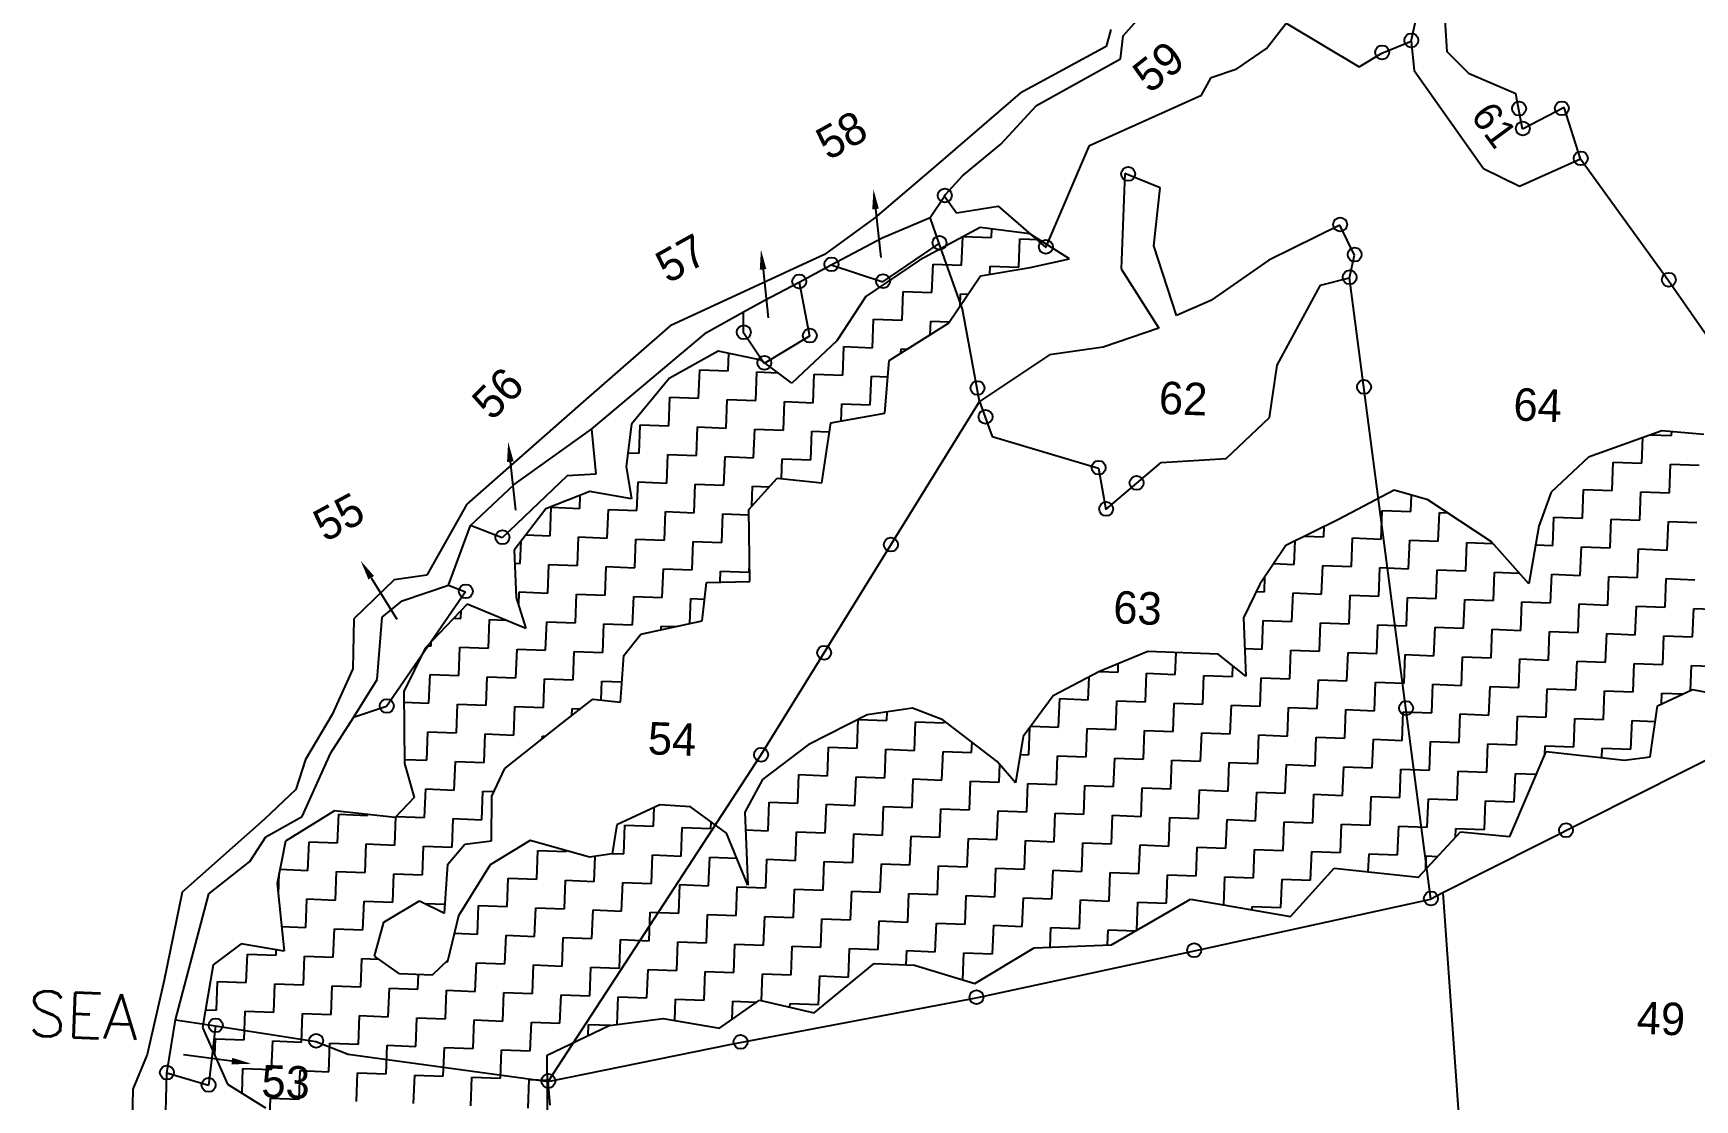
# Model space of a CAD drawing. Header units: metres. Extents: x 291402 to 294232, y 1987181 to 1990003.
# Drawn here: x 291402 to 292315, y 1987657 to 1988244 of the extents above; entities that cross this region are included whole.
import ezdxf

# ---------------------------------------------------------------- set-up
doc = ezdxf.new("R2010")
doc.units = ezdxf.units.M
for name, color, linetype in [('POLY_HATCH', 12, 'Continuous'), ('POLY_PARCEL', 6, 'Continuous'), ('POLY_ROAD', 30, 'Continuous'), ('SYM_STONE', 1, 'Continuous'), ('TEXT_MAPOUT', 7, 'Continuous'), ('TEXT_PARCEL', 7, 'Continuous'), ('V_BOUND_LINE', 7, 'Continuous')]:
    doc.layers.add(name, color=color, linetype=linetype)
doc.styles.get("Standard").update_dxf_attribs({"font": 'simplex.shx'})
doc.styles.add('TEXT_MAP', font='')
doc.styles.get('TEXT_MAP').set_extended_font_data('Kruti Dev 050')

msp = doc.modelspace()

# ---------------------------------------------------------------- linework, layer by layer
for p, q in [((291865, 1988147.22), (291867.89, 1988120.56)), ((291803.13, 1988114.01), (291806.02, 1988087.35)), ((291664.15, 1988008.23), (291667.04, 1987981.57)), ((291587.67, 1987944.39), (291601.8, 1987921.6)), ((291511.04, 1987678.44), (291484.45, 1987681.92))]:
    msp.add_line(p, q)
for points in [[(291863.19, 1988147.02), (291863.82, 1988158.08), (291866.81, 1988147.41)], [(291801.32, 1988113.81), (291801.96, 1988124.87), (291804.94, 1988114.21)], [(291662.34, 1988008.03), (291662.98, 1988019.09), (291665.96, 1988008.42)], [(291586.12, 1987943.43), (291581.91, 1987953.67), (291589.21, 1987945.35)], [(291511.27, 1987680.25), (291521.87, 1987677.03), (291510.8, 1987676.64)]]:
    msp.add_solid(points)
at = {"layer": 'POLY_HATCH'}
for p, q in [((291922.54, 1988137.09), (291889.1, 1988118.99)), ((291949.9, 1988133.62), (291922.54, 1988137.09)), ((291971.61, 1988119.86), (291949.9, 1988133.62)), ((291889.1, 1988118.99), (291859.64, 1988099.11)), ((291950, 1988115.04), (291971.61, 1988119.86)), ((291905.16, 1988084.44), (291922.73, 1988110.43)), ((291922.73, 1988110.43), (291950, 1988115.04)), ((291859.64, 1988099.11), (291843.74, 1988074.67)), ((291872.44, 1988063.88), (291905.16, 1988084.44)), ((291843.74, 1988074.67), (291819, 1988051.38)), ((291778.44, 1988069.09), (291751.58, 1988053.96)), ((291802.1, 1988064.15), (291778.44, 1988069.09)), ((291819, 1988051.38), (291802.1, 1988064.15)), ((291870.11, 1988034.88), (291872.44, 1988063.88)), ((291751.58, 1988053.96), (291730.81, 1988028.91)), ((291730.81, 1988028.91), (291727.9, 1988005.59)), ((291835.5, 1987996.62), (291840.4, 1988029.55)), ((291840.4, 1988029.55), (291870.11, 1988034.88)), ((292297.38, 1988025.23), (292256.98, 1988010.74)), ((292320.52, 1988023.2), (292297.38, 1988025.23)), ((292256.98, 1988010.74), (292236.46, 1987991.48)), ((291727.9, 1988005.59), (291730.85, 1987987.7)), ((291795.32, 1987982), (291810.93, 1987999.17)), ((291810.93, 1987999.17), (291835.5, 1987996.62)), ((291707.96, 1987991.81), (291683.75, 1987982.23)), ((291730.85, 1987987.7), (291707.96, 1987991.81)), ((292150.23, 1987992.49), (292119.52, 1987976.48)), ((292168.66, 1987987.2), (292150.23, 1987992.49)), ((292236.46, 1987991.48), (292229.73, 1987972.83)), ((291683.75, 1987982.23), (291666.3, 1987959.47)), ((291795.82, 1987942.39), (291795.32, 1987982)), ((292203.6, 1987964.09), (292168.66, 1987987.2)), ((292119.52, 1987976.48), (292090.59, 1987962.12)), ((292229.73, 1987972.83), (292224.21, 1987940.96)), ((292090.59, 1987962.12), (292076.31, 1987940.9)), ((292224.21, 1987940.96), (292203.6, 1987964.09)), ((291666.3, 1987959.47), (291667.33, 1987933.58)), ((291769.7, 1987920.58), (291771.94, 1987941.69)), ((291771.94, 1987941.69), (291795.82, 1987942.39)), ((292076.31, 1987940.9), (292067.28, 1987922.35)), ((291640.5, 1987929.76), (291617.34, 1987905.6)), ((291672.73, 1987916.4), (291640.5, 1987929.76)), ((291667.33, 1987933.58), (291672.73, 1987916.4)), ((291735.88, 1987913.28), (291769.7, 1987920.58)), ((292067.28, 1987922.35), (292068.63, 1987890.22)), ((291726.55, 1987901.61), (291735.88, 1987913.28)), ((291617.34, 1987905.6), (291605.51, 1987881.81)), ((291724.7, 1987875.9), (291726.55, 1987901.61)), ((292014.69, 1987903.74), (291988.19, 1987892.73)), ((292053.33, 1987902.26), (292014.69, 1987903.74)), ((292068.63, 1987890.22), (292053.33, 1987902.26)), ((291988.19, 1987892.73), (291962.74, 1987879.38)), ((291605.51, 1987881.81), (291606.01, 1987842.21)), ((292294.9, 1987873.97), (292314.24, 1987882.93)), ((292314.24, 1987882.93), (292354.77, 1987874.91)), ((291692.15, 1987863.98), (291709.58, 1987877.63)), ((291709.58, 1987877.63), (291724.7, 1987875.9)), ((291885.38, 1987872.61), (291860.3, 1987868.99)), ((291902.04, 1987866.24), (291885.38, 1987872.61)), ((291962.74, 1987879.38), (291946.12, 1987857.11)), ((292290.99, 1987845.84), (292294.9, 1987873.97)), ((291661.11, 1987839.39), (291692.15, 1987863.98)), ((291860.3, 1987868.99), (291827.85, 1987852.47)), ((291931.83, 1987843.33), (291902.04, 1987866.24)), ((291827.85, 1987852.47), (291802.76, 1987833.39)), ((291946.12, 1987857.11), (291941.99, 1987831.49)), ((291941.99, 1987831.49), (291931.83, 1987843.33)), ((292213.71, 1987801.94), (292233.7, 1987848.85)), ((292233.7, 1987848.85), (292276.77, 1987843.97)), ((292276.77, 1987843.97), (292290.99, 1987845.84)), ((291606.01, 1987842.21), (291611.36, 1987823.42)), ((291653.93, 1987824.2), (291661.11, 1987839.39)), ((291802.76, 1987833.39), (291793.18, 1987815.42)), ((291567.42, 1987816.21), (291540.5, 1987799.47)), ((291600.83, 1987812.51), (291567.42, 1987816.21)), ((291611.36, 1987823.42), (291600.83, 1987812.51)), ((291653.85, 1987799.57), (291653.93, 1987824.2)), ((291746.33, 1987819.51), (291722.69, 1987808.39)), ((291763.2, 1987818.29), (291746.33, 1987819.51)), ((291782.99, 1987803.78), (291763.2, 1987818.29)), ((291722.69, 1987808.39), (291720.07, 1987792.45)), ((291793.18, 1987815.42), (291794.8, 1987775.26)), ((291540.5, 1987799.47), (291535.97, 1987776.21)), ((291629.85, 1987786.74), (291639.16, 1987797.84)), ((291639.16, 1987797.84), (291653.85, 1987799.57)), ((291675.07, 1987799.9), (291653.06, 1987786.42)), ((291707.68, 1987790.63), (291675.07, 1987799.9)), ((291794.8, 1987775.26), (291782.99, 1987803.78)), ((292163.53, 1987779.63), (292186.72, 1987804.6)), ((292186.72, 1987804.6), (292213.71, 1987801.94)), ((291720.07, 1987792.45), (291707.68, 1987790.63)), ((291627.96, 1987759.89), (291629.85, 1987786.74)), ((291653.06, 1987786.42), (291635.65, 1987758.45)), ((292093.17, 1987758.09), (292117.23, 1987784.64)), ((292117.23, 1987784.64), (292163.53, 1987779.63)), ((291535.97, 1987776.21), (291539.8, 1987738.9)), ((291594.52, 1987754.87), (291614.18, 1987766.72)), ((291614.18, 1987766.72), (291627.96, 1987759.89)), ((291994.74, 1987742.47), (292038.15, 1987767.47)), ((292038.15, 1987767.47), (292093.17, 1987758.09)), ((291589.51, 1987736.16), (291594.52, 1987754.87)), ((291635.65, 1987758.45), (291629.84, 1987734.04)), ((291516.1, 1987743.04), (291500.7, 1987731.51)), ((291539.8, 1987738.9), (291516.1, 1987743.04)), ((291603.18, 1987726.47), (291589.51, 1987736.16)), ((291629.84, 1987734.04), (291621.21, 1987725.78)), ((291919.53, 1987721.11), (291952.23, 1987740.87)), ((291952.23, 1987740.87), (291994.74, 1987742.47)), ((291500.7, 1987731.51), (291494.93, 1987696.99)), ((291621.21, 1987725.78), (291603.18, 1987726.47)), ((291831.19, 1987705.11), (291864.17, 1987732.12)), ((291864.17, 1987732.12), (291886.37, 1987731.27)), ((291886.37, 1987731.27), (291919.53, 1987721.11)), ((291779.12, 1987696.6), (291801.13, 1987711.92)), ((291801.13, 1987711.92), (291831.19, 1987705.11)), ((291684.35, 1987681.65), (291718.54, 1987698.12)), ((291718.54, 1987698.12), (291748.19, 1987701.83)), ((291748.19, 1987701.83), (291779.12, 1987696.6)), ((291494.93, 1987696.99), (291508.69, 1987665.76)), ((291684.82, 1987641.24), (291684.35, 1987681.65)), ((291508.69, 1987665.76), (291529.62, 1987652.84))]:
    msp.add_line(p, q, dxfattribs=at)
at = {"layer": 'POLY_HATCH', "linetype": 'Continuous'}
for p, q in [((291928.68, 1988131.47), (291928.86, 1988136.29)), ((291912.34, 1988116.33), (291912.93, 1988131.89)), ((291913.24, 1988132.06), (291928.68, 1988131.47)), ((291943.81, 1988115.13), (291944.41, 1988130.86)), ((291944.41, 1988130.86), (291954.89, 1988130.46)), ((291896, 1988101.2), (291896.6, 1988116.94)), ((291896.6, 1988116.94), (291912.34, 1988116.33)), ((291927.9, 1988111.3), (291928.07, 1988115.73)), ((291928.07, 1988115.73), (291943.81, 1988115.13)), ((291879.66, 1988086.07), (291880.26, 1988101.8)), ((291880.26, 1988101.8), (291896, 1988101.2)), ((291911.47, 1988093.77), (291911.73, 1988100.6)), ((291911.73, 1988100.6), (291915.98, 1988100.43)), ((291863.32, 1988070.93), (291863.92, 1988086.67)), ((291863.92, 1988086.67), (291879.66, 1988086.07)), ((291895.11, 1988078.12), (291895.39, 1988085.46)), ((291895.39, 1988085.46), (291905.59, 1988085.07)), ((291784.03, 1988058.21), (291784.4, 1988067.85)), ((291846.98, 1988055.8), (291847.58, 1988071.54)), ((291847.58, 1988071.54), (291863.32, 1988070.93)), ((291878.96, 1988067.98), (291879.05, 1988070.33)), ((291879.05, 1988070.33), (291882.5, 1988070.2)), ((291767.69, 1988043.08), (291768.29, 1988058.81)), ((291768.29, 1988058.81), (291784.03, 1988058.21)), ((291799.16, 1988041.87), (291799.77, 1988057.61)), ((291799.77, 1988057.61), (291811.34, 1988057.16)), ((291830.64, 1988040.67), (291831.24, 1988056.4)), ((291831.24, 1988056.4), (291846.98, 1988055.8)), ((291862.11, 1988039.46), (291862.71, 1988055.2)), ((291862.71, 1988055.2), (291871.71, 1988054.85)), ((291751.35, 1988027.94), (291751.95, 1988043.68)), ((291751.95, 1988043.68), (291767.69, 1988043.08)), ((291782.82, 1988026.74), (291783.43, 1988042.47)), ((291783.43, 1988042.47), (291799.16, 1988041.87)), ((291814.3, 1988025.53), (291814.9, 1988041.27)), ((291814.9, 1988041.27), (291830.64, 1988040.67)), ((291846.01, 1988030.56), (291846.37, 1988040.06)), ((291846.37, 1988040.06), (291862.11, 1988039.46)), ((291735.01, 1988012.81), (291735.61, 1988028.55)), ((291735.61, 1988028.55), (291751.35, 1988027.94)), ((291766.48, 1988011.6), (291767.09, 1988027.34)), ((291767.09, 1988027.34), (291782.82, 1988026.74)), ((291797.96, 1988010.4), (291798.56, 1988026.13)), ((291798.56, 1988026.13), (291814.3, 1988025.53)), ((291829.43, 1988009.19), (291830.03, 1988024.93)), ((291830.03, 1988024.93), (291839.65, 1988024.56)), ((292286.4, 1988007.44), (292286.94, 1988021.49)), ((292291.19, 1988023.01), (292302.74, 1988022.57)), ((292302.74, 1988022.57), (292302.83, 1988024.75)), ((291728.83, 1988013.05), (291735.01, 1988012.81)), ((291750.14, 1987996.47), (291750.75, 1988012.21)), ((291750.75, 1988012.21), (291766.48, 1988011.6)), ((291781.62, 1987995.26), (291782.22, 1988011)), ((291782.22, 1988011), (291797.96, 1988010.4)), ((291813.28, 1987998.93), (291813.69, 1988009.79)), ((291813.69, 1988009.79), (291829.43, 1988009.19)), ((292254.75, 1988008.65), (292254.93, 1988008.64)), ((292254.93, 1988008.64), (292254.94, 1988008.82)), ((292270.06, 1987992.3), (292270.67, 1988008.04)), ((292270.67, 1988008.04), (292286.4, 1988007.44)), ((292301.54, 1987991.1), (292302.14, 1988006.83)), ((292302.14, 1988006.83), (292317.88, 1988006.23)), ((291702.33, 1987982.54), (291702.6, 1987989.69)), ((291733.8, 1987981.34), (291734.41, 1987997.07)), ((291734.41, 1987997.07), (291750.14, 1987996.47)), ((291765.28, 1987980.13), (291765.88, 1987995.87)), ((291765.88, 1987995.87), (291781.62, 1987995.26)), ((291796.94, 1987983.78), (291797.35, 1987994.66)), ((291797.35, 1987994.66), (291806.51, 1987994.31)), ((292159.3, 1987980.79), (292159.65, 1987989.79)), ((292253.72, 1987977.17), (292254.33, 1987992.9)), ((292254.33, 1987992.9), (292270.06, 1987992.3)), ((292285.2, 1987975.96), (292285.8, 1987991.7)), ((292285.8, 1987991.7), (292301.54, 1987991.1)), ((291685.99, 1987967.41), (291686.59, 1987983.15)), ((291686.59, 1987983.15), (291702.33, 1987982.54)), ((291717.46, 1987966.2), (291718.07, 1987981.94)), ((291718.07, 1987981.94), (291733.8, 1987981.34)), ((291748.94, 1987965), (291749.54, 1987980.73)), ((291749.54, 1987980.73), (291765.28, 1987980.13)), ((292142.96, 1987965.65), (292143.57, 1987981.39)), ((292143.57, 1987981.39), (292159.3, 1987980.79)), ((291780.41, 1987963.79), (291781.01, 1987979.53)), ((291781.01, 1987979.53), (291795.35, 1987978.98)), ((292111.49, 1987966.86), (292111.71, 1987972.61)), ((292174.44, 1987964.45), (292175.04, 1987980.18)), ((292175.04, 1987980.18), (292179.53, 1987980.01)), ((292237.38, 1987962.03), (292237.99, 1987977.77)), ((292237.99, 1987977.77), (292253.72, 1987977.17)), ((292268.86, 1987960.83), (292269.46, 1987976.56)), ((292269.46, 1987976.56), (292285.2, 1987975.96)), ((292300.33, 1987959.62), (292300.93, 1987975.36)), ((292300.93, 1987975.36), (292316.67, 1987974.76)), ((291669.65, 1987952.28), (291670.12, 1987964.45)), ((291672.77, 1987967.92), (291685.99, 1987967.41)), ((291701.12, 1987951.07), (291701.73, 1987966.81)), ((291701.73, 1987966.81), (291717.46, 1987966.2)), ((291732.6, 1987949.86), (291733.2, 1987965.6)), ((291733.2, 1987965.6), (291748.94, 1987965)), ((291764.07, 1987948.66), (291764.67, 1987964.39)), ((291764.67, 1987964.39), (291780.41, 1987963.79)), ((292095.15, 1987951.73), (292095.64, 1987964.63)), ((292100.95, 1987967.26), (292111.49, 1987966.86)), ((292126.62, 1987950.52), (292127.23, 1987966.26)), ((292127.23, 1987966.26), (292142.96, 1987965.65)), ((292158.1, 1987949.31), (292158.7, 1987965.05)), ((292158.7, 1987965.05), (292174.44, 1987964.45)), ((292189.57, 1987948.11), (292190.17, 1987963.84)), ((292190.17, 1987963.84), (292204.3, 1987963.3)), ((292227.92, 1987962.4), (292237.38, 1987962.03)), ((292252.52, 1987945.69), (292253.12, 1987961.43)), ((292253.12, 1987961.43), (292268.86, 1987960.83)), ((292283.99, 1987944.49), (292284.59, 1987960.22)), ((292284.59, 1987960.22), (292300.33, 1987959.62)), ((291666.58, 1987952.39), (291669.65, 1987952.28)), ((291684.78, 1987935.94), (291685.39, 1987951.67)), ((291685.39, 1987951.67), (291701.12, 1987951.07)), ((291716.26, 1987934.73), (291716.86, 1987950.47)), ((291716.86, 1987950.47), (291732.6, 1987949.86)), ((291747.73, 1987933.52), (291748.33, 1987949.26)), ((291748.33, 1987949.26), (291764.07, 1987948.66)), ((291779.57, 1987941.91), (291779.81, 1987948.05)), ((291779.81, 1987948.05), (291795.54, 1987947.45)), ((291795.54, 1987947.45), (291795.7, 1987951.57)), ((292078.81, 1987936.59), (292079.13, 1987945.1)), ((292083.88, 1987952.16), (292095.15, 1987951.73)), ((292110.28, 1987935.39), (292110.89, 1987951.12)), ((292110.89, 1987951.12), (292126.62, 1987950.52)), ((292141.76, 1987934.18), (292142.36, 1987949.92)), ((292142.36, 1987949.92), (292158.1, 1987949.31)), ((292173.23, 1987932.97), (292173.83, 1987948.71)), ((292173.83, 1987948.71), (292189.57, 1987948.11)), ((292204.7, 1987931.77), (292205.31, 1987947.5)), ((292205.31, 1987947.5), (292218.84, 1987946.98)), ((292236.18, 1987930.56), (292236.78, 1987946.3)), ((292236.78, 1987946.3), (292252.52, 1987945.69)), ((292267.65, 1987929.35), (292268.25, 1987945.09)), ((292268.25, 1987945.09), (292283.99, 1987944.49)), ((292299.12, 1987928.15), (292299.73, 1987943.88)), ((292299.73, 1987943.88), (292315.46, 1987943.28)), ((291668.76, 1987929.03), (291669.05, 1987936.54)), ((291669.05, 1987936.54), (291684.78, 1987935.94)), ((291699.92, 1987919.6), (291700.52, 1987935.33)), ((291700.52, 1987935.33), (291716.26, 1987934.73)), ((292074.3, 1987936.77), (292078.81, 1987936.59)), ((292093.94, 1987920.25), (292094.54, 1987935.99)), ((292094.54, 1987935.99), (292110.28, 1987935.39)), ((292125.42, 1987919.05), (292126.02, 1987934.78)), ((292126.02, 1987934.78), (292141.76, 1987934.18)), ((291636.97, 1987922.01), (291637.13, 1987926.25)), ((291731.39, 1987918.39), (291731.99, 1987934.13)), ((291731.99, 1987934.13), (291747.73, 1987933.52)), ((291762.94, 1987919.12), (291763.47, 1987932.92)), ((291763.47, 1987932.92), (291770.98, 1987932.63)), ((292156.89, 1987917.84), (292157.49, 1987933.58)), ((292157.49, 1987933.58), (292173.23, 1987932.97)), ((292188.36, 1987916.63), (292188.97, 1987932.37)), ((292188.97, 1987932.37), (292204.7, 1987931.77)), ((292219.84, 1987915.43), (292220.44, 1987931.16)), ((292220.44, 1987931.16), (292236.18, 1987930.56)), ((292251.31, 1987914.22), (292251.91, 1987929.96)), ((292251.91, 1987929.96), (292267.65, 1987929.35)), ((292282.78, 1987913.01), (292283.39, 1987928.75)), ((292283.39, 1987928.75), (292299.12, 1987928.15)), ((292314.26, 1987911.81), (292314.86, 1987927.54)), ((292314.86, 1987927.54), (292330.6, 1987926.94)), ((291633.21, 1987922.15), (291636.97, 1987922.01)), ((291652.1, 1987905.67), (291652.71, 1987921.41)), ((291652.71, 1987921.41), (291661.47, 1987921.07)), ((291683.58, 1987904.46), (291684.18, 1987920.2)), ((291684.18, 1987920.2), (291699.92, 1987919.6)), ((291715.05, 1987903.26), (291715.65, 1987918.99)), ((291715.65, 1987918.99), (291731.39, 1987918.39)), ((291747.05, 1987915.69), (291747.13, 1987917.79)), ((291747.13, 1987917.79), (291755.31, 1987917.47)), ((292077.6, 1987905.12), (292078.2, 1987920.86)), ((292078.2, 1987920.86), (292093.94, 1987920.25)), ((292109.08, 1987903.91), (292109.68, 1987919.65)), ((292109.68, 1987919.65), (292125.42, 1987919.05)), ((292140.55, 1987902.71), (292141.15, 1987918.44)), ((292141.15, 1987918.44), (292156.89, 1987917.84)), ((292172.02, 1987901.5), (292172.63, 1987917.24)), ((292172.63, 1987917.24), (292188.36, 1987916.63)), ((291620.63, 1987906.87), (291620.72, 1987909.12)), ((292203.5, 1987900.29), (292204.1, 1987916.03)), ((292204.1, 1987916.03), (292219.84, 1987915.43)), ((292234.97, 1987899.09), (292235.57, 1987914.82)), ((292235.57, 1987914.82), (292251.31, 1987914.22)), ((292266.44, 1987897.88), (292267.05, 1987913.62)), ((292267.05, 1987913.62), (292282.78, 1987913.01)), ((292297.92, 1987896.67), (292298.52, 1987912.41)), ((292298.52, 1987912.41), (292314.26, 1987911.81)), ((291618.63, 1987906.95), (291620.63, 1987906.87)), ((291635.76, 1987890.53), (291636.37, 1987906.27)), ((291636.37, 1987906.27), (291652.1, 1987905.67)), ((291667.24, 1987889.33), (291667.84, 1987905.07)), ((291667.84, 1987905.07), (291683.58, 1987904.46)), ((291698.71, 1987888.12), (291699.31, 1987903.86)), ((291699.31, 1987903.86), (291715.05, 1987903.26)), ((292029.79, 1987891.19), (292030.25, 1987903.14)), ((292067.99, 1987905.49), (292077.6, 1987905.12)), ((292092.74, 1987888.78), (292093.34, 1987904.52)), ((292093.34, 1987904.52), (292109.08, 1987903.91)), ((292124.21, 1987887.57), (292124.81, 1987903.31)), ((292124.81, 1987903.31), (292140.55, 1987902.71)), ((292155.68, 1987886.37), (292156.29, 1987902.1)), ((292156.29, 1987902.1), (292172.02, 1987901.5)), ((292187.16, 1987885.16), (292187.76, 1987900.9)), ((292187.76, 1987900.9), (292203.5, 1987900.29)), ((292218.63, 1987883.95), (292219.23, 1987899.69)), ((292219.23, 1987899.69), (292234.97, 1987899.09)), ((292250.1, 1987882.75), (292250.71, 1987898.48)), ((292250.71, 1987898.48), (292266.44, 1987897.88)), ((291619.42, 1987875.4), (291620.03, 1987891.14)), ((291620.03, 1987891.14), (291635.76, 1987890.53)), ((291650.9, 1987874.19), (291651.5, 1987889.93)), ((291651.5, 1987889.93), (291667.24, 1987889.33)), ((291981.97, 1987877.26), (291982.45, 1987889.72)), ((291988.32, 1987892.78), (291998.31, 1987892.4)), ((291998.31, 1987892.4), (291998.49, 1987897.01)), ((292013.45, 1987876.06), (292014.05, 1987891.79)), ((292014.05, 1987891.79), (292029.79, 1987891.19)), ((292044.92, 1987874.85), (292045.52, 1987890.59)), ((292045.52, 1987890.59), (292061.26, 1987889.99)), ((292061.26, 1987889.99), (292061.49, 1987895.84)), ((292076.4, 1987873.65), (292077, 1987889.38)), ((292077, 1987889.38), (292092.74, 1987888.78)), ((292281.58, 1987881.54), (292282.18, 1987897.28)), ((292282.18, 1987897.28), (292297.92, 1987896.67)), ((292313.13, 1987882.41), (292313.65, 1987896.07)), ((292313.65, 1987896.07), (292329.39, 1987895.47)), ((291682.37, 1987872.99), (291682.97, 1987888.73)), ((291682.97, 1987888.73), (291698.71, 1987888.12)), ((291714.05, 1987877.12), (291714.45, 1987887.52)), ((291714.45, 1987887.52), (291725.51, 1987887.09)), ((292107.87, 1987872.44), (292108.47, 1987888.18)), ((292108.47, 1987888.18), (292124.21, 1987887.57)), ((292139.34, 1987871.23), (292139.95, 1987886.97)), ((292139.95, 1987886.97), (292155.68, 1987886.37)), ((292170.82, 1987870.03), (292171.42, 1987885.76)), ((292171.42, 1987885.76), (292187.16, 1987885.16)), ((292202.29, 1987868.82), (292202.89, 1987884.56)), ((292202.89, 1987884.56), (292218.63, 1987883.95)), ((292233.76, 1987867.61), (292234.37, 1987883.35)), ((292234.37, 1987883.35), (292250.1, 1987882.75)), ((292265.24, 1987866.41), (292265.84, 1987882.14)), ((292265.84, 1987882.14), (292281.58, 1987881.54)), ((292297.09, 1987874.99), (292297.31, 1987880.94)), ((292297.31, 1987880.94), (292308.98, 1987880.49)), ((291605.59, 1987875.93), (291619.42, 1987875.4)), ((291634.56, 1987859.06), (291635.16, 1987874.8)), ((291635.16, 1987874.8), (291650.9, 1987874.19)), ((291666.03, 1987857.85), (291666.63, 1987873.59)), ((291666.63, 1987873.59), (291682.37, 1987872.99)), ((291697.96, 1987868.53), (291698.11, 1987872.39)), ((291698.11, 1987872.39), (291702.66, 1987872.21)), ((291965.63, 1987862.13), (291966.24, 1987877.87)), ((291966.24, 1987877.87), (291981.97, 1987877.26)), ((291997.11, 1987860.92), (291997.71, 1987876.66)), ((291997.71, 1987876.66), (292013.45, 1987876.06)), ((292028.58, 1987859.72), (292029.18, 1987875.45)), ((292029.18, 1987875.45), (292044.92, 1987874.85)), ((292060.06, 1987858.51), (292060.66, 1987874.25)), ((292060.66, 1987874.25), (292076.4, 1987873.65)), ((292091.53, 1987857.31), (292092.13, 1987873.04)), ((292092.13, 1987873.04), (292107.87, 1987872.44)), ((292123, 1987856.1), (292123.61, 1987871.84)), ((292123.61, 1987871.84), (292139.34, 1987871.23)), ((292154.48, 1987854.89), (292155.08, 1987870.63)), ((292155.08, 1987870.63), (292170.82, 1987870.03)), ((291854.87, 1987850.62), (291855.48, 1987866.35)), ((291855.48, 1987866.35), (291871.21, 1987865.75)), ((291871.21, 1987865.75), (291871.4, 1987870.59)), ((291886.35, 1987849.41), (291886.95, 1987865.15)), ((291886.95, 1987865.15), (291902.69, 1987864.54)), ((291902.69, 1987864.54), (291902.73, 1987865.71)), ((291949.29, 1987847), (291949.87, 1987862.14)), ((291950.31, 1987862.72), (291965.63, 1987862.13)), ((291980.77, 1987845.79), (291981.37, 1987861.53)), ((291981.37, 1987861.53), (291997.11, 1987860.92)), ((292185.95, 1987853.69), (292186.55, 1987869.42)), ((292186.55, 1987869.42), (292202.29, 1987868.82)), ((292217.42, 1987852.48), (292218.03, 1987868.22)), ((292218.03, 1987868.22), (292233.76, 1987867.61)), ((292248.9, 1987851.27), (292249.5, 1987867.01)), ((292249.5, 1987867.01), (292265.24, 1987866.41)), ((292280.37, 1987850.07), (292280.97, 1987865.8)), ((292280.97, 1987865.8), (292293.7, 1987865.32)), ((291618.22, 1987843.93), (291618.82, 1987859.66)), ((291618.82, 1987859.66), (291634.56, 1987859.06)), ((291649.69, 1987842.72), (291650.29, 1987858.46)), ((291650.29, 1987858.46), (291666.03, 1987857.85)), ((291681.71, 1987855.71), (291681.77, 1987857.25)), ((291681.77, 1987857.25), (291683.57, 1987857.18)), ((291917.82, 1987848.2), (291918.04, 1987853.94)), ((292012.24, 1987844.58), (292012.84, 1987860.32)), ((292012.84, 1987860.32), (292028.58, 1987859.72)), ((292043.72, 1987843.38), (292044.32, 1987859.11)), ((292044.32, 1987859.11), (292060.06, 1987858.51)), ((292075.19, 1987842.17), (292075.79, 1987857.91)), ((292075.79, 1987857.91), (292091.53, 1987857.31)), ((292106.66, 1987840.97), (292107.27, 1987856.7)), ((292107.27, 1987856.7), (292123, 1987856.1)), ((292138.14, 1987839.76), (292138.74, 1987855.5)), ((292138.74, 1987855.5), (292154.48, 1987854.89)), ((292169.61, 1987838.55), (292170.21, 1987854.29)), ((292170.21, 1987854.29), (292185.95, 1987853.69)), ((292201.08, 1987837.35), (292201.69, 1987853.08)), ((292201.69, 1987853.08), (292217.42, 1987852.48)), ((291605.99, 1987844.4), (291618.22, 1987843.93)), ((291633.35, 1987827.59), (291633.95, 1987843.32)), ((291633.95, 1987843.32), (291649.69, 1987842.72)), ((291838.53, 1987835.48), (291839.14, 1987851.22)), ((291839.14, 1987851.22), (291854.87, 1987850.62)), ((291870.01, 1987834.28), (291870.61, 1987850.01)), ((291870.61, 1987850.01), (291886.35, 1987849.41)), ((291901.48, 1987833.07), (291902.08, 1987848.81)), ((291902.08, 1987848.81), (291917.82, 1987848.2)), ((291944.52, 1987847.18), (291949.29, 1987847)), ((291964.43, 1987830.66), (291965.03, 1987846.39)), ((291965.03, 1987846.39), (291980.77, 1987845.79)), ((291995.9, 1987829.45), (291996.5, 1987845.19)), ((291996.5, 1987845.19), (292012.24, 1987844.58)), ((292027.38, 1987828.24), (292027.98, 1987843.98)), ((292027.98, 1987843.98), (292043.72, 1987843.38)), ((292232.98, 1987847.16), (292233.16, 1987851.88)), ((292233.16, 1987851.88), (292248.9, 1987851.27)), ((292264.43, 1987845.36), (292264.63, 1987850.67)), ((292264.63, 1987850.67), (292280.37, 1987850.07)), ((291822.19, 1987820.35), (291822.8, 1987836.09)), ((291822.8, 1987836.09), (291838.53, 1987835.48)), ((291853.67, 1987819.14), (291854.27, 1987834.88)), ((291854.27, 1987834.88), (291870.01, 1987834.28)), ((291932.95, 1987831.86), (291933.33, 1987841.59)), ((292058.85, 1987827.04), (292059.45, 1987842.77)), ((292059.45, 1987842.77), (292075.19, 1987842.17)), ((292090.32, 1987825.83), (292090.93, 1987841.57)), ((292090.93, 1987841.57), (292106.66, 1987840.97)), ((292121.8, 1987824.62), (292122.4, 1987840.36)), ((292122.4, 1987840.36), (292138.14, 1987839.76)), ((292153.27, 1987823.42), (292153.87, 1987839.16)), ((292153.87, 1987839.16), (292169.61, 1987838.55)), ((292184.74, 1987822.21), (292185.35, 1987837.95)), ((292185.35, 1987837.95), (292201.08, 1987837.35)), ((292216.22, 1987821.01), (292216.82, 1987836.74)), ((292216.82, 1987836.74), (292228.35, 1987836.3)), ((291617.01, 1987812.45), (291617.61, 1987828.19)), ((291617.61, 1987828.19), (291633.35, 1987827.59)), ((291648.48, 1987811.25), (291649.09, 1987826.98)), ((291649.09, 1987826.98), (291655.14, 1987826.75)), ((291885.14, 1987817.94), (291885.74, 1987833.67)), ((291885.74, 1987833.67), (291901.48, 1987833.07)), ((291916.61, 1987816.73), (291917.22, 1987832.47)), ((291917.22, 1987832.47), (291932.95, 1987831.86)), ((291948.09, 1987815.52), (291948.69, 1987831.26)), ((291948.69, 1987831.26), (291964.43, 1987830.66)), ((291979.56, 1987814.32), (291980.16, 1987830.05)), ((291980.16, 1987830.05), (291995.9, 1987829.45)), ((292011.03, 1987813.11), (292011.64, 1987828.85)), ((292011.64, 1987828.85), (292027.38, 1987828.24)), ((292042.51, 1987811.9), (292043.11, 1987827.64)), ((292043.11, 1987827.64), (292058.85, 1987827.04)), ((292073.98, 1987810.7), (292074.59, 1987826.43)), ((292074.59, 1987826.43), (292090.32, 1987825.83)), ((292105.46, 1987809.49), (292106.06, 1987825.23)), ((292106.06, 1987825.23), (292121.8, 1987824.62)), ((291742.9, 1987807.63), (291743.31, 1987818.09)), ((291805.85, 1987805.22), (291806.46, 1987820.95)), ((291806.46, 1987820.95), (291822.19, 1987820.35)), ((291837.33, 1987804.01), (291837.93, 1987819.75)), ((291837.93, 1987819.75), (291853.67, 1987819.14)), ((291868.8, 1987802.8), (291869.4, 1987818.54)), ((291869.4, 1987818.54), (291885.14, 1987817.94)), ((291900.27, 1987801.6), (291900.88, 1987817.33)), ((291900.88, 1987817.33), (291916.61, 1987816.73)), ((291931.75, 1987800.39), (291932.35, 1987816.13)), ((291932.35, 1987816.13), (291948.09, 1987815.52)), ((292136.93, 1987808.28), (292137.53, 1987824.02)), ((292137.53, 1987824.02), (292153.27, 1987823.42)), ((292168.4, 1987807.08), (292169.01, 1987822.82)), ((292169.01, 1987822.82), (292184.74, 1987822.21)), ((292199.88, 1987805.87), (292200.48, 1987821.61)), ((292200.48, 1987821.61), (292216.22, 1987821.01)), ((291569.2, 1987798.53), (291569.8, 1987814.26)), ((291569.8, 1987814.26), (291585.54, 1987813.66)), ((291585.54, 1987813.66), (291585.56, 1987814.2)), ((291600.67, 1987797.32), (291601.27, 1987812.96)), ((291601.36, 1987813.05), (291617.01, 1987812.45)), ((291632.14, 1987796.11), (291632.75, 1987811.85)), ((291632.75, 1987811.85), (291648.48, 1987811.25)), ((291726.56, 1987792.49), (291727.17, 1987808.23)), ((291727.17, 1987808.23), (291742.9, 1987807.63)), ((291758.04, 1987791.29), (291758.64, 1987807.02)), ((291758.64, 1987807.02), (291774.38, 1987806.42)), ((291774.38, 1987806.42), (291774.52, 1987810)), ((291963.22, 1987799.18), (291963.82, 1987814.92)), ((291963.82, 1987814.92), (291979.56, 1987814.32)), ((291994.69, 1987797.98), (291995.3, 1987813.71)), ((291995.3, 1987813.71), (292011.03, 1987813.11)), ((292026.17, 1987796.77), (292026.77, 1987812.51)), ((292026.77, 1987812.51), (292042.51, 1987811.9)), ((292057.64, 1987795.56), (292058.25, 1987811.3)), ((292058.25, 1987811.3), (292073.98, 1987810.7)), ((292089.12, 1987794.36), (292089.72, 1987810.09)), ((292089.72, 1987810.09), (292105.46, 1987809.49)), ((292120.59, 1987793.15), (292121.19, 1987808.89)), ((292121.19, 1987808.89), (292136.93, 1987808.28)), ((292152.06, 1987791.94), (292152.67, 1987807.68)), ((292152.67, 1987807.68), (292168.4, 1987807.08)), ((291552.86, 1987783.39), (291553.46, 1987799.13)), ((291553.46, 1987799.13), (291569.2, 1987798.53)), ((291584.33, 1987782.19), (291584.93, 1987797.92)), ((291584.93, 1987797.92), (291600.67, 1987797.32)), ((291793.57, 1987805.69), (291805.85, 1987805.22)), ((291820.99, 1987788.88), (291821.59, 1987804.61)), ((291821.59, 1987804.61), (291837.33, 1987804.01)), ((291852.46, 1987787.67), (291853.06, 1987803.41)), ((291853.06, 1987803.41), (291868.8, 1987802.8)), ((291883.93, 1987786.46), (291884.54, 1987802.2)), ((291884.54, 1987802.2), (291900.27, 1987801.6)), ((291915.41, 1987785.26), (291916.01, 1987800.99)), ((291916.01, 1987800.99), (291931.75, 1987800.39)), ((291946.88, 1987784.05), (291947.48, 1987799.79)), ((291947.48, 1987799.79), (291963.22, 1987799.18)), ((291978.35, 1987782.84), (291978.96, 1987798.58)), ((291978.96, 1987798.58), (291994.69, 1987797.98)), ((292183.95, 1987801.61), (292184.14, 1987806.48)), ((292184.14, 1987806.48), (292199.88, 1987805.87)), ((291615.8, 1987780.98), (291616.41, 1987796.72)), ((291616.41, 1987796.72), (291632.14, 1987796.11)), ((291678.75, 1987778.57), (291679.35, 1987794.3)), ((291679.35, 1987794.3), (291695.09, 1987793.7)), ((291695.09, 1987793.7), (291695.11, 1987794.2)), ((291710.22, 1987777.36), (291710.75, 1987791.08)), ((291720.12, 1987792.74), (291726.56, 1987792.49)), ((291741.7, 1987776.15), (291742.3, 1987791.89)), ((291742.3, 1987791.89), (291758.04, 1987791.29)), ((291773.17, 1987774.95), (291773.78, 1987790.68)), ((291773.78, 1987790.68), (291788.65, 1987790.11)), ((291804.65, 1987773.74), (291805.25, 1987789.48)), ((291805.25, 1987789.48), (291820.99, 1987788.88)), ((292009.83, 1987781.64), (292010.43, 1987797.37)), ((292010.43, 1987797.37), (292026.17, 1987796.77)), ((292041.3, 1987780.43), (292041.91, 1987796.17)), ((292041.91, 1987796.17), (292057.64, 1987795.56)), ((292072.78, 1987779.22), (292073.38, 1987794.96)), ((292073.38, 1987794.96), (292089.12, 1987794.36)), ((292104.25, 1987778.02), (292104.85, 1987793.75)), ((292104.85, 1987793.75), (292120.59, 1987793.15)), ((292135.95, 1987782.61), (292136.33, 1987792.55)), ((292136.33, 1987792.55), (292152.06, 1987791.94)), ((292167.52, 1987783.92), (292167.8, 1987791.34)), ((292167.8, 1987791.34), (292174.18, 1987791.1)), ((291536.59, 1987770.18), (291537.03, 1987781.65)), ((291537.48, 1987783.98), (291552.86, 1987783.39)), ((291567.99, 1987767.05), (291568.59, 1987782.79)), ((291568.59, 1987782.79), (291584.33, 1987782.19)), ((291599.46, 1987765.85), (291600.07, 1987781.58)), ((291600.07, 1987781.58), (291615.8, 1987780.98)), ((291836.12, 1987772.54), (291836.72, 1987788.27)), ((291836.72, 1987788.27), (291852.46, 1987787.67)), ((291867.59, 1987771.33), (291868.2, 1987787.07)), ((291868.2, 1987787.07), (291883.93, 1987786.46)), ((291899.07, 1987770.12), (291899.67, 1987785.86)), ((291899.67, 1987785.86), (291915.41, 1987785.26)), ((291930.54, 1987768.92), (291931.14, 1987784.65)), ((291931.14, 1987784.65), (291946.88, 1987784.05)), ((291962.01, 1987767.71), (291962.62, 1987783.45)), ((291962.62, 1987783.45), (291978.35, 1987782.84)), ((291993.49, 1987766.5), (291994.09, 1987782.24)), ((291994.09, 1987782.24), (292009.83, 1987781.64)), ((292024.96, 1987765.3), (292025.57, 1987781.03)), ((292025.57, 1987781.03), (292041.3, 1987780.43)), ((292056.45, 1987764.35), (292057.04, 1987779.83)), ((292057.04, 1987779.83), (292072.78, 1987779.22)), ((291662.41, 1987763.43), (291663.01, 1987779.17)), ((291663.01, 1987779.17), (291678.75, 1987778.57)), ((291693.88, 1987762.23), (291694.49, 1987777.96)), ((291694.49, 1987777.96), (291710.22, 1987777.36)), ((291725.36, 1987761.02), (291725.96, 1987776.76)), ((291725.96, 1987776.76), (291741.7, 1987776.15)), ((291756.83, 1987759.81), (291757.44, 1987775.55)), ((291757.44, 1987775.55), (291773.17, 1987774.95)), ((291788.31, 1987758.61), (291788.91, 1987774.34)), ((291788.91, 1987774.34), (291804.65, 1987773.74)), ((291819.78, 1987757.4), (291820.38, 1987773.14)), ((291820.38, 1987773.14), (291836.12, 1987772.54)), ((291851.25, 1987756.2), (291851.86, 1987771.93)), ((291851.86, 1987771.93), (291867.59, 1987771.33)), ((291882.73, 1987754.99), (291883.33, 1987770.73)), ((291883.33, 1987770.73), (291899.07, 1987770.12)), ((292087.91, 1987762.88), (292088.51, 1987778.62)), ((292088.51, 1987778.62), (292104.25, 1987778.02)), ((291551.65, 1987751.92), (291552.25, 1987767.66)), ((291552.25, 1987767.66), (291567.99, 1987767.05)), ((291583.12, 1987750.71), (291583.73, 1987766.45)), ((291583.73, 1987766.45), (291599.46, 1987765.85)), ((291617.32, 1987765.16), (291628.31, 1987764.74)), ((291646.07, 1987748.3), (291646.67, 1987764.04)), ((291646.67, 1987764.04), (291662.41, 1987763.43)), ((291677.54, 1987747.09), (291678.15, 1987762.83)), ((291678.15, 1987762.83), (291693.88, 1987762.23)), ((291709.02, 1987745.89), (291709.62, 1987761.62)), ((291709.62, 1987761.62), (291725.36, 1987761.02)), ((291914.2, 1987753.78), (291914.8, 1987769.52)), ((291914.8, 1987769.52), (291930.54, 1987768.92)), ((291945.67, 1987752.58), (291946.28, 1987768.31)), ((291946.28, 1987768.31), (291962.01, 1987767.71)), ((291977.15, 1987751.37), (291977.75, 1987767.11)), ((291977.75, 1987767.11), (291993.49, 1987766.5)), ((292008.63, 1987750.47), (292009.23, 1987765.9)), ((292009.23, 1987765.9), (292024.96, 1987765.3)), ((292072.1, 1987761.68), (292072.17, 1987763.49)), ((292072.17, 1987763.49), (292087.91, 1987762.88)), ((291538.41, 1987752.43), (291551.65, 1987751.92)), ((291740.49, 1987744.68), (291741.1, 1987760.42)), ((291741.1, 1987760.42), (291756.83, 1987759.81)), ((291771.97, 1987743.47), (291772.57, 1987759.21)), ((291772.57, 1987759.21), (291788.31, 1987758.61)), ((291803.44, 1987742.27), (291804.04, 1987758)), ((291804.04, 1987758), (291819.78, 1987757.4)), ((291834.91, 1987741.06), (291835.52, 1987756.8)), ((291835.52, 1987756.8), (291851.25, 1987756.2)), ((291866.39, 1987739.85), (291866.99, 1987755.59)), ((291866.99, 1987755.59), (291882.73, 1987754.99)), ((291897.86, 1987738.65), (291898.46, 1987754.39)), ((291898.46, 1987754.39), (291914.2, 1987753.78)), ((291929.33, 1987737.44), (291929.94, 1987753.18)), ((291929.94, 1987753.18), (291945.67, 1987752.58)), ((291961, 1987741.2), (291961.41, 1987751.97)), ((291961.41, 1987751.97), (291977.15, 1987751.37)), ((291566.78, 1987735.58), (291567.39, 1987751.32)), ((291567.39, 1987751.32), (291583.12, 1987750.71)), ((291633.35, 1987748.79), (291646.07, 1987748.3)), ((291661.2, 1987731.96), (291661.81, 1987747.7)), ((291661.81, 1987747.7), (291677.54, 1987747.09)), ((291692.68, 1987730.75), (291693.28, 1987746.49)), ((291693.28, 1987746.49), (291709.02, 1987745.89)), ((291724.15, 1987729.55), (291724.76, 1987745.28)), ((291724.76, 1987745.28), (291740.49, 1987744.68)), ((291755.63, 1987728.34), (291756.23, 1987744.08)), ((291756.23, 1987744.08), (291771.97, 1987743.47)), ((291787.1, 1987727.13), (291787.7, 1987742.87)), ((291787.7, 1987742.87), (291803.44, 1987742.27)), ((291992.56, 1987742.39), (291992.89, 1987750.77)), ((291992.89, 1987750.77), (292008.13, 1987750.18)), ((291518.97, 1987721.65), (291519.57, 1987737.39)), ((291519.57, 1987737.39), (291535.31, 1987736.79)), ((291535.31, 1987736.79), (291535.42, 1987739.67)), ((291550.44, 1987720.45), (291551.05, 1987736.18)), ((291551.05, 1987736.18), (291566.78, 1987735.58)), ((291581.92, 1987719.24), (291582.52, 1987734.98)), ((291582.52, 1987734.98), (291591.67, 1987734.63)), ((291629.73, 1987733.17), (291629.76, 1987733.96)), ((291818.57, 1987725.93), (291819.18, 1987741.66)), ((291819.18, 1987741.66), (291834.91, 1987741.06)), ((291850.05, 1987724.72), (291850.65, 1987740.46)), ((291850.65, 1987740.46), (291866.39, 1987739.85)), ((291881.82, 1987731.45), (291882.12, 1987739.25)), ((291882.12, 1987739.25), (291897.86, 1987738.65)), ((291913.03, 1987723.11), (291913.6, 1987738.05)), ((291913.6, 1987738.05), (291929.33, 1987737.44)), ((291945.06, 1987736.54), (291945.07, 1987736.84)), ((291945.07, 1987736.84), (291945.53, 1987736.82)), ((291613.39, 1987718.03), (291613.7, 1987726.07)), ((291628.96, 1987733.2), (291629.73, 1987733.17)), ((291644.86, 1987716.83), (291645.47, 1987732.56)), ((291645.47, 1987732.56), (291661.2, 1987731.96)), ((291676.34, 1987715.62), (291676.94, 1987731.36)), ((291676.94, 1987731.36), (291692.68, 1987730.75)), ((291707.81, 1987714.41), (291708.42, 1987730.15)), ((291708.42, 1987730.15), (291724.15, 1987729.55)), ((291739.29, 1987713.21), (291739.89, 1987728.94)), ((291739.89, 1987728.94), (291755.63, 1987728.34)), ((291770.76, 1987712), (291771.36, 1987727.74)), ((291771.36, 1987727.74), (291787.1, 1987727.13)), ((291802.27, 1987711.66), (291802.84, 1987726.53)), ((291802.84, 1987726.53), (291818.57, 1987725.93)), ((291833.71, 1987709.59), (291834.31, 1987725.32)), ((291834.31, 1987725.32), (291850.05, 1987724.72)), ((291502.63, 1987706.52), (291503.23, 1987722.25)), ((291503.23, 1987722.25), (291518.97, 1987721.65)), ((291534.1, 1987705.31), (291534.71, 1987721.05)), ((291534.71, 1987721.05), (291550.44, 1987720.45)), ((291565.58, 1987704.11), (291566.18, 1987719.84)), ((291566.18, 1987719.84), (291581.92, 1987719.24)), ((291597.05, 1987702.9), (291597.65, 1987718.64)), ((291597.65, 1987718.64), (291613.39, 1987718.03)), ((291628.52, 1987701.69), (291629.13, 1987717.43)), ((291629.13, 1987717.43), (291644.86, 1987716.83)), ((291660, 1987700.49), (291660.6, 1987716.22)), ((291660.6, 1987716.22), (291676.34, 1987715.62)), ((291496.56, 1987706.75), (291502.63, 1987706.52)), ((291691.47, 1987699.28), (291692.08, 1987715.02)), ((291692.08, 1987715.02), (291707.81, 1987714.41)), ((291722.97, 1987698.67), (291723.55, 1987713.81)), ((291723.55, 1987713.81), (291739.29, 1987713.21)), ((291754.57, 1987700.75), (291755.02, 1987712.6)), ((291755.02, 1987712.6), (291770.76, 1987712)), ((291786.12, 1987701.47), (291786.5, 1987711.4)), ((291786.5, 1987711.4), (291799.66, 1987710.89)), ((291817.89, 1987708.12), (291817.97, 1987710.19)), ((291817.97, 1987710.19), (291833.71, 1987709.59)), ((291517.76, 1987690.18), (291518.37, 1987705.91)), ((291518.37, 1987705.91), (291534.1, 1987705.31)), ((291549.24, 1987688.97), (291549.84, 1987704.71)), ((291549.84, 1987704.71), (291565.58, 1987704.11)), ((291580.71, 1987687.77), (291581.31, 1987703.5)), ((291581.31, 1987703.5), (291597.05, 1987702.9)), ((291612.18, 1987686.56), (291612.79, 1987702.3)), ((291612.79, 1987702.3), (291628.52, 1987701.69)), ((291643.66, 1987685.35), (291644.26, 1987701.09)), ((291644.26, 1987701.09), (291660, 1987700.49)), ((291675.13, 1987684.15), (291675.74, 1987699.88)), ((291675.74, 1987699.88), (291691.47, 1987699.28)), ((291706.97, 1987692.55), (291707.21, 1987698.68)), ((291707.21, 1987698.68), (291719.31, 1987698.21)), ((291501.68, 1987681.68), (291502.03, 1987690.78)), ((291502.03, 1987690.78), (291517.76, 1987690.18)), ((291532.9, 1987673.84), (291533.5, 1987689.57)), ((291533.5, 1987689.57), (291549.24, 1987688.97)), ((291564.37, 1987672.63), (291564.97, 1987688.37)), ((291564.97, 1987688.37), (291580.71, 1987687.77)), ((291595.84, 1987671.43), (291596.45, 1987687.16)), ((291596.45, 1987687.16), (291612.18, 1987686.56)), ((291627.32, 1987670.22), (291627.92, 1987685.96)), ((291627.92, 1987685.96), (291643.66, 1987685.35)), ((291658.79, 1987669.01), (291659.39, 1987684.75)), ((291659.39, 1987684.75), (291675.13, 1987684.15)), ((291516.64, 1987660.86), (291517.16, 1987674.44)), ((291517.16, 1987674.44), (291532.9, 1987673.84)), ((291548.03, 1987657.5), (291548.63, 1987673.23)), ((291548.63, 1987673.23), (291564.37, 1987672.63)), ((291579.5, 1987656.29), (291580.11, 1987672.03)), ((291580.11, 1987672.03), (291595.84, 1987671.43)), ((291610.98, 1987655.09), (291611.58, 1987670.82)), ((291611.58, 1987670.82), (291627.32, 1987670.22)), ((291642.45, 1987653.88), (291643.05, 1987669.62)), ((291643.05, 1987669.62), (291658.79, 1987669.01)), ((291673.93, 1987652.67), (291674.53, 1987668.41)), ((291674.53, 1987668.41), (291684.51, 1987668.03)), ((291531.69, 1987642.36), (291532.29, 1987658.1)), ((291532.29, 1987658.1), (291548.03, 1987657.5))]:
    msp.add_line(p, q, dxfattribs=at)
at = {"layer": 'POLY_PARCEL'}
for p, q in [((292179.37, 1988233.63), (292177.99, 1988254.47)), ((292079.89, 1988235.48), (292090.81, 1988249.48)), ((292090.81, 1988249.48), (292130.95, 1988225.4)), ((292159.47, 1988239.63), (292162.42, 1988252.67)), ((292143.43, 1988233.03), (292159.47, 1988239.63)), ((292159.47, 1988239.63), (292161.11, 1988223.34)), ((292063.67, 1988224.38), (292079.89, 1988235.48)), ((292130.95, 1988225.4), (292143.43, 1988233.03)), ((292191.46, 1988221.59), (292179.37, 1988233.63)), ((292044.16, 1988209.8), (292049.5, 1988219.51)), ((292049.5, 1988219.51), (292063.67, 1988224.38)), ((292161.11, 1988223.34), (292199.2, 1988169.58)), ((292217.11, 1988210.57), (292191.46, 1988221.59)), ((291982.6, 1988182.15), (292044.16, 1988209.8)), ((292220.8, 1988191.13), (292217.11, 1988210.57)), ((292243.65, 1988202.99), (292220.8, 1988191.13)), ((292252.65, 1988174.75), (292243.65, 1988202.99)), ((291958.55, 1988126.09), (291982.6, 1988182.15)), ((292219.13, 1988159.8), (292252.65, 1988174.75)), ((292252.65, 1988174.75), (292301.07, 1988107.97)), ((292002.14, 1988166.83), (292000.13, 1988114.25)), ((292021.45, 1988158.79), (292002.14, 1988166.83)), ((292199.2, 1988169.58), (292219.13, 1988159.8)), ((291902.91, 1988154.3), (291909.55, 1988145.06)), ((292017.97, 1988126.94), (292021.45, 1988158.79)), ((291909.55, 1988145.06), (291932.5, 1988148.74)), ((291932.5, 1988148.74), (291958.55, 1988126.09)), ((291900.03, 1988128.24), (291894.95, 1988142.48)), ((292120.37, 1988138.34), (292081.29, 1988119.1)), ((292128.31, 1988121.81), (292120.37, 1988138.34)), ((291868.98, 1988107.18), (291900.03, 1988128.24)), ((291912.87, 1988092.2), (291900.03, 1988128.24)), ((292030.49, 1988088.59), (292017.97, 1988126.94)), ((292081.29, 1988119.1), (292049.3, 1988096.88)), ((292125.57, 1988109.29), (292128.31, 1988121.81)), ((291840.59, 1988116.43), (291868.98, 1988107.18)), ((292000.13, 1988114.25), (292020.76, 1988081.75)), ((292109.64, 1988105.39), (292125.57, 1988109.29)), ((292170.27, 1987767.63), (292125.57, 1988109.29)), ((291822.92, 1988107.04), (291828.7, 1988077.22)), ((292085.84, 1988061.22), (292109.64, 1988105.39)), ((292301.07, 1988107.97), (292343.4, 1988046.84)), ((291792.38, 1988079.07), (291792.38, 1988090.58)), ((291922.18, 1988041.35), (291912.87, 1988092.2)), ((292049.3, 1988096.88), (292030.49, 1988088.59)), ((292020.76, 1988081.75), (291990.12, 1988071.2)), ((291803.71, 1988062.22), (291792.38, 1988079.07)), ((291828.7, 1988077.22), (291803.71, 1988062.22)), ((291960.63, 1988066.92), (291922.18, 1988041.35)), ((291990.12, 1988071.2), (291960.63, 1988066.92)), ((292081.57, 1988032.53), (292085.84, 1988061.22)), ((291801.92, 1987846.68), (291922.18, 1988041.35)), ((291922.18, 1988041.35), (291929.11, 1988022.14)), ((291708.72, 1988026.19), (291711.17, 1988001.43)), ((292057.7, 1988010), (292081.57, 1988032.53)), ((291929.11, 1988022.14), (291987.54, 1988004.58)), ((291991.65, 1987981.87), (292021.97, 1988007.76)), ((292021.97, 1988007.76), (292057.7, 1988010)), ((291695.44, 1988000.38), (291659.68, 1987966.29)), ((291711.17, 1988001.43), (291695.44, 1988000.38)), ((291987.54, 1988004.58), (291991.65, 1987981.87)), ((291659.68, 1987966.29), (291642.23, 1987973.13)), ((291639.56, 1987936.54), (291596.08, 1987873.47)), ((291630.16, 1987940.29), (291639.56, 1987936.54)), ((292449.09, 1987908.36), (292176.87, 1987770.95)), ((291596.08, 1987873.47), (291577.84, 1987867.54)), ((291684.96, 1987667.22), (291801.92, 1987846.68)), ((292176.87, 1987770.95), (292170.27, 1987767.63)), ((292176.87, 1987770.95), (292199.11, 1987458.7)), ((292044.56, 1987740.07), (292170.27, 1987767.63)), ((291920.36, 1987713.27), (292044.56, 1987740.07)), ((291785.83, 1987687.77), (291920.36, 1987713.27)), ((291480.08, 1987701.22), (291502.02, 1987697.81)), ((291502.02, 1987697.81), (291498.14, 1987664.99)), ((291502.02, 1987697.81), (291557.22, 1987689.25)), ((291557.22, 1987689.25), (291574.99, 1987682.25)), ((291574.99, 1987682.25), (291684.96, 1987667.22)), ((291684.96, 1987667.22), (291785.83, 1987687.77)), ((291498.14, 1987664.99), (291475.21, 1987671.81)), ((291686.15, 1987654.29), (291684.96, 1987667.22))]:
    msp.add_line(p, q, dxfattribs=at)
at = {"layer": 'POLY_ROAD'}
for p, q in [((292001.16, 1988242.56), (292014.74, 1988257.77)), ((291999.75, 1988229.81), (292001.16, 1988242.56)), ((291953.55, 1988204.14), (291999.75, 1988229.81)), ((291933.88, 1988182.94), (291953.55, 1988204.14)), ((291912.88, 1988165.45), (291933.88, 1988182.94)), ((291903.52, 1988155.2), (291912.88, 1988165.45)), ((291894.95, 1988142.48), (291902.91, 1988154.3)), ((291902.91, 1988154.3), (291903.52, 1988155.2)), ((291868.54, 1988131.29), (291894.95, 1988142.48)), ((291840.59, 1988116.43), (291868.54, 1988131.29)), ((291822.92, 1988107.04), (291840.59, 1988116.43)), ((291803.69, 1988096.82), (291822.92, 1988107.04)), ((291772.08, 1988079.37), (291792.38, 1988090.58)), ((291792.38, 1988090.58), (291803.69, 1988096.82)), ((291708.72, 1988026.19), (291772.08, 1988079.37)), ((291666.34, 1987995.62), (291708.72, 1988026.19)), ((291642.23, 1987973.13), (291666.34, 1987995.62)), ((291630.16, 1987940.29), (291642.23, 1987973.13)), ((291604.76, 1987931.75), (291630.16, 1987940.29)), ((291593.61, 1987922.67), (291604.76, 1987931.75)), ((291591.01, 1987888.37), (291593.61, 1987922.67)), ((291577.84, 1987867.54), (291591.01, 1987888.37)), ((291565.48, 1987848), (291577.84, 1987867.54)), ((291549.67, 1987813.11), (291565.48, 1987848)), ((291529.65, 1987801.81), (291549.67, 1987813.11)), ((291520.89, 1987788.24), (291529.65, 1987801.81)), ((291498.42, 1987770.43), (291520.89, 1987788.24)), ((291480.08, 1987701.22), (291498.42, 1987770.43)), ((291475.21, 1987671.81), (291480.08, 1987701.22)), ((291473.19, 1987585.9), (291475.21, 1987671.81))]:
    msp.add_line(p, q, dxfattribs=at)
at = {"layer": 'SYM_STONE'}
for centre in [(292143.55, 1988233.38), (292159.6, 1988239.98), (292218.84, 1988202.46), (292242.38, 1988202.6), (292220.93, 1988191.47), (292252.77, 1988175.09), (292003.91, 1988166.49), (291903.04, 1988154.64), (292120.5, 1988138.69), (291900.16, 1988128.59), (291958.68, 1988126.43), (291840.72, 1988116.78), (292128.44, 1988122.15), (291823.05, 1988107.39), (291869.11, 1988107.53), (292125.7, 1988109.64), (292301.2, 1988108.31), (291792.51, 1988079.41), (291828.83, 1988077.56), (291803.84, 1988062.57), (291921.02, 1988048.74), (292133.59, 1988049.32), (291925.49, 1988032.89), (291987.67, 1988004.92), (292008.54, 1987996.52), (291991.78, 1987982.22), (291659.81, 1987966.63), (291873.44, 1987962.58), (291639.69, 1987936.89), (291836.71, 1987903.13), (291596.21, 1987873.82), (292156.7, 1987872.68), (291802.05, 1987847.02), (292244.66, 1987805.45), (292170.4, 1987767.97), (292040.23, 1987739.45), (291920.49, 1987713.62), (291502.15, 1987698.16), (291557.35, 1987689.59), (291790.79, 1987689.03), (291475.34, 1987672.15), (291685.09, 1987667.56), (291498.27, 1987665.34)]:
    msp.add_circle(centre, 3.84, dxfattribs=at)
at = {"layer": 'V_BOUND_LINE'}
for p, q in [((291994.45, 1988245.94), (291991.72, 1988236.53)), ((291991.72, 1988236.53), (291944.42, 1988210.9)), ((291944.42, 1988210.9), (291896.91, 1988169.93)), ((291896.91, 1988169.93), (291864.55, 1988142.27)), ((291864.55, 1988142.27), (291836.87, 1988122.11)), ((291836.87, 1988122.11), (291752.09, 1988082.92)), ((291752.09, 1988082.92), (291702.66, 1988039.82)), ((291702.66, 1988039.82), (291640.33, 1987984.78)), ((291640.33, 1987984.78), (291618.16, 1987945.75)), ((291618.16, 1987945.75), (291600.31, 1987943.14)), ((291600.31, 1987943.14), (291578.08, 1987921.68)), ((291578.08, 1987921.68), (291577.58, 1987894.27)), ((291577.58, 1987894.27), (291566.18, 1987869.1)), ((291566.18, 1987869.1), (291551.51, 1987844.43)), ((291551.51, 1987844.43), (291546.29, 1987827.81)), ((291546.29, 1987827.81), (291529.02, 1987811.65)), ((291529.02, 1987811.65), (291483.73, 1987771.32)), ((291483.73, 1987771.32), (291473.84, 1987723.04)), ((291473.84, 1987723.04), (291464.4, 1987682.07)), ((291464.4, 1987682.07), (291456.53, 1987662.98)), ((291456.53, 1987662.98), (291454.65, 1987566.11))]:
    msp.add_line(p, q, dxfattribs=at)

# ---------------------------------------------------------------- texts
at = {"layer": 'TEXT_MAPOUT'}
msp.add_text('SEA', height=24.801, rotation=357.80489, dxfattribs=at).set_placement((291398.49, 1987692.46))
at = {"layer": 'TEXT_PARCEL', "style": 'TEXT_MAP'}
for s, height, rotation, p in [('59', 17.856, 38.38547, (292015.67, 1988210.33)), ('58', 17.856, 29.2158, (291839.01, 1988173.66)), ('61', 15.907, 306.48515, (292191.79, 1988198.28)), ('57', 17.856, 29.2158, (291750.83, 1988105.88)), ('56', 17.856, 44.90507, (291654.06, 1988030.23)), ('62', 17.856, 357.80489, (292020.56, 1988034.57)), ('64', 17.856, 357.80489, (292215.5, 1988030.97)), ('55', 17.856, 28.2521, (291562.29, 1987963.72)), ('63', 17.856, 357.80489, (291995.47, 1987919.35)), ('54', 17.856, 357.80489, (291739.54, 1987847.29)), ('49', 17.856, 357.80489, (292283.26, 1987693.52)), ('53', 17.856, 357.80489, (291527.07, 1987658.64))]:
    msp.add_text(s, height=height, rotation=rotation, dxfattribs=at).set_placement(p)

doc.saveas('drawing.dxf')
